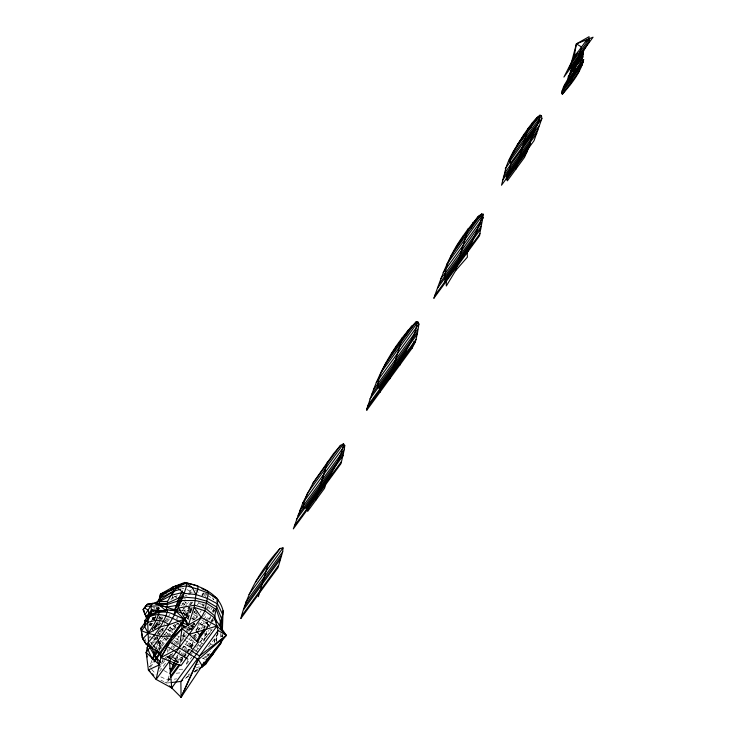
<?xml version="1.0" encoding="UTF-8"?>
<svg xmlns="http://www.w3.org/2000/svg" width="734" height="734" viewBox="0 0 734 734"><rect width="100%" height="100%" fill="white"/><g stroke="black" fill="none" stroke-linecap="round" stroke-linejoin="round"><path stroke-width="0.55" stroke-dasharray="3.67 2.75" d="M158.058 609.651L158.085 607.569L159.379 609.046M155.736 627.57L155.773 625.34M222.209 636.626L222.264 634.424M170.27 658.205L170.316 656.664L168.187 655.93M222.2 637.167L222.255 635.332L219.631 638.919M156.131 616.835L153.672 619.579L153.736 617.45M159.553 651.352L159.792 644.874L161.278 638.259M155.883 627.515L156.223 622.973M202.391 658.526L206.529 656.866L206.713 654.829M154.626 619.533L154.837 617.367M154.287 617.477L153.011 619.221L153.287 617.074L153.011 619.221L152.076 617.367M153.388 619.799L153.727 617.643M216.319 640.865L217.558 633.158M216.218 641.755L217.732 632.708M216.108 602.522L216.493 600.274M206.346 593.182L205.713 596.797L207.704 594.063M157.617 609.734L158.085 607.569L157.241 609.431M167.178 652.306L168.031 649.076M173.536 657.701L182.133 660.435L179.536 662.16L176.674 662.288L176.591 660.059L178.05 654.627M150.534 625.698L151.232 623.359L156.902 626.836M159.113 618.909L160.095 615.633M163.838 625.634L164.288 624.111M164.544 623.258L165.315 620.689M172.068 598.182L172.866 595.531M170.031 627.634L173.848 629.983L176.068 622.588M176.738 620.349L177.279 618.551M181.206 641.755L184.078 632.194L182.757 634.002M187.932 619.34L191.051 608.954L186.5 605.963M190.519 650.443L193.629 640.085M194.437 637.378L195.327 634.405L199.813 637.158M195.996 632.167L198.822 622.744L206.896 627.689M203.997 640.901L207.795 628.24M164.737 682.115L166.664 683.097L169.095 675.886M214.3 642.433L216.723 634.809M154.012 608.954L154.535 607.431L152.727 607.88M153.947 629.231L156.608 622.771M178.83 652.572L179.61 650.526M151.966 660.398L149.424 667.032L153.268 661.765M163.388 658.178L160.599 665.142M155.773 649.15L159.039 641.177M174.564 661.123L177.004 655.37M187.831 660.306L185.84 665.178L191.776 657.049M189.987 605.871L185.546 616.487M153.011 619.221L153.865 617.175M190.996 629.46L194.143 622.992M190.381 604.944L191.565 602.155M202.446 605.871L203.235 604.009M212.832 611.606L214.062 608.752M196.657 618.184L198.116 615.285M209.172 619.221L210.63 616.358M203.813 629.35L208.208 621.129M149.534 624.496L150.562 622.606M151.066 621.661L153.112 617.89M157.92 609.266L159.021 607.33M191.244 629.827L194.914 624.23L193.427 622.661M180.775 661.343L183.317 657.673M183.95 656.756L186.491 653.086M187.124 652.168L194.18 642.278M180.757 661.352L183.298 657.682M183.931 656.765L186.482 653.095M187.115 652.168L194.308 642.112M191.069 607.669L185.977 614.808L185.418 616.661L192.299 607.247M155.883 609.027L157.076 607.394M156.535 609.55L157.847 607.761M157.425 609.257L158.746 607.44M158.425 609.633L159.737 607.835M152.828 619.358L154.149 617.551M149.268 625.607L151.158 623.019M153.672 619.579L155.58 616.964M149.883 625.203L151.232 623.359M153.929 619.67L155.947 616.909M150.47 625.909L152.452 623.203M170.802 599.917L173.343 596.439M157.938 619.037L159.085 617.477M172.591 598.981L174.536 596.329M152.002 629.653L158.874 620.303M159.26 619.716L161.489 616.716M175.903 596.99L177.215 595.191M155.002 627.322L159.03 621.817M159.7 620.9L163.049 616.312M155.25 627.451L160.443 620.331M161.095 619.441L163.049 616.771M160.104 622.175L156.755 626.753L158.14 622.138L160.985 623.882M150.892 636.259L149.617 638.011L149.956 635.947L152.277 638.452M157.92 626.643L160.471 623.148M165.324 620.68L167.288 617.991M167.939 617.101L169.903 614.413M157.186 633.837L161.058 628.533M166.223 621.459L168.169 618.808M156.094 637.121L151.461 643.47L153.957 638.259L154.984 640.296M156.755 636.213L163.379 627.148L161.7 632.763L158.847 631.011M167.352 621.707L169.343 618.991M151.663 645.012L157.737 636.708M158.406 635.782L164.471 627.478M156.562 639.791L157.847 638.029M181.527 605.715L184.179 602.073M189.5 594.788L191.491 592.063M183.619 605.385L186.317 601.687M161.682 647.966L157.709 644.296L163.884 635.837M164.554 634.928L171.187 625.845M176.49 618.569L177.821 616.753M181.803 611.312L183.794 608.587M184.454 607.679L188.436 602.219M165.003 637.745L155.388 650.122M165.655 636.855L174.765 624.368M183.234 612.78L186.491 608.321M189.088 604.761L191.042 602.082M166.994 637.351L157.883 649.829L153.076 645.039M167.655 636.451L177.509 622.955M184.078 613.963L188.675 607.669M190.62 605.009L193.134 601.559M168.031 637.956L159.617 649.471L157.048 644.369M168.673 637.066L172.554 631.754M173.848 629.983L179.032 622.891M184.206 615.808L190.078 607.77M186.271 616.597L192.675 607.816M186.06 617.734L192.051 609.523M202.052 595.834L204.052 593.1L206.731 594.87M150.342 667.261L153.608 662.793M186.298 618.037L190.868 611.78M187.454 618.367L190.078 614.771M197.308 604.871L198.62 603.073M203.878 595.88L205.85 593.173M171.242 643.993L173.875 640.387M193.583 613.404L195.556 610.706M168.526 651.15L169.866 649.315M170.536 648.397L172.545 645.654M173.215 644.736L179.903 635.561M191.959 619.065L198.657 609.89M163.223 660.738L161.397 663.242L164.113 664.958M163.838 659.903L166.269 656.572M172.829 647.59L174.82 644.874M175.481 643.966L178.784 639.433M192.675 620.423L197.299 614.092M203.098 606.156L204.309 604.486M164.792 660.618L159.397 667.995L163.159 670.105M165.462 659.692L167.49 656.921L166.884 655.737L172.224 659.306M173.325 648.939L175.912 645.388M176.564 644.498L179.16 640.947M184.986 632.956L183.041 635.626L187.62 638.433M185.638 632.075L190.179 625.854M194.712 619.643L197.96 615.202M199.951 612.477L201.299 610.624M171.16 659.068L167.49 656.921L168.6 657.196L170.527 654.544M177.628 644.837L178.912 643.067M182.784 637.773L186.005 633.359M186.647 632.479L193.097 623.652M159.535 671.426L166.948 661.279M167.618 660.361L172.875 653.159M181.848 640.874L186.335 634.736M188.895 631.222L194.794 623.148M191.28 629.442L193.868 625.909M207.327 608.559L208.639 606.77M203.511 616.331L205.511 613.587M208.86 609.009L210.19 607.174M177.389 655.535L176.059 657.352L182.537 657.361M178.701 653.728L181.326 650.131M181.986 649.232L190.519 637.552M195.767 630.368L202.979 620.487M203.639 619.588L206.915 615.101M210.86 609.706L212.172 607.908M175.408 661.673L179.261 656.398M179.931 655.48L182.61 651.81M183.28 650.893L191.978 638.984M192.647 638.066L195.327 634.405M198.006 630.735L204.694 621.579M205.364 620.661L208.713 616.083M212.062 611.495L213.401 609.66M172.077 659.6L176.674 662.288L180.702 656.765M181.371 655.847L184.06 652.168M184.729 651.251L192.794 640.213M194.134 638.369L197.501 633.772M200.859 629.176L206.226 621.817M206.905 620.891L210.263 616.294M212.933 612.642L214.924 609.917M181.949 657.068L178.013 662.463L172.27 659.444M182.61 656.168L184.583 653.471M185.234 652.581L193.106 641.791M194.418 640.002L198.363 634.607M202.951 628.322L207.548 622.028M209.474 619.386L210.75 617.643M182.867 657.6L179.536 662.16L173.573 659.453M183.537 656.691L186.207 653.04M186.867 652.122L194.198 642.094M160.838 676.904L167.82 680.033L169.774 677.363M180.179 663.114L183.436 658.655M184.087 657.756L186.702 654.178M187.353 653.288L195.189 642.562M206.263 627.396L210.163 622.056M210.814 621.166L212.768 618.496M206.869 627.754L211.117 621.937M211.731 621.102L214.154 617.78M170.013 678.519L166.664 683.097L169.939 682.712M207.006 627.864L209.685 624.194M210.355 623.276L213.034 619.615M209.098 626.469L211.686 622.909M212.337 622.028L213.64 620.248M190.335 655.59L192.299 652.902M192.95 652.003L208.667 630.488M195.73 651.636L212.209 629.075M198.951 642.589L206.786 636.901L210.823 631.359M208.548 646.975L218.732 633.02M206.529 656.866L210.456 651.48M207.841 656.196L210.3 652.829M206.676 608.137L208.117 606.422M188.987 592.411L191.675 589.356M201.841 595.54L204.052 593.1M188.427 594.503L191.978 590.622M201.997 594.283L203.511 592.87M186.372 677.399L189.133 675.381M194.648 671.344L198.318 668.646M185.463 678.363L189.152 675.904M194.675 672.206L197.437 670.362M188.161 674.858L190.143 673.775M194.106 671.61L198.07 669.445M196.143 667.922L199.272 666.756M197.143 664.665L199.226 663.912M166.618 656.26L168.6 657.196L170.316 656.664M181.757 588.888L183.849 588.283M192.675 635.58L196.895 634.451M181.904 647.278L193.207 645.48M167.82 680.033L176.683 678.84M176.142 673.234L180.417 672.849M179.114 669.307L184.656 669.142M181.353 610.229L188.088 610.495L196.501 613.551M192.748 624.028L194.914 624.23L193.189 622.854M183.491 598.641L185.702 599.054M180.894 635.69L185.262 636.965M183.326 613.624L189.133 616.312M186.913 589.613L193.033 592.255M185.041 595.091L187.014 596.054M167.389 656.783L169.306 657.728L167.425 656.627M160.874 680.143L163.774 681.62M167.49 656.921L171.316 658.939M170.38 654.233L174.169 656.306M164.095 670.637L168.792 673.28M182.61 635.158L185.418 636.754M192.877 618.487L194.739 619.569M209.649 629.341L211.502 630.442M181.784 607.183L192.803 613.945M193.712 614.514L200.116 618.432M183.252 613.184L188.757 616.569M191.51 618.257L193.336 619.368M190.675 624.643L195.253 627.451M197.079 628.57L198.868 629.671M204.254 632.974L207.878 635.194M155.966 607.605L158.727 609.293M187.766 627.12L191.427 629.359M176.986 623.157L178.83 624.285M185.262 628.231L189.84 631.038M200.712 637.708L204.3 639.91M209.805 643.287L213.475 645.535M172.967 625.377L176.72 627.68M200.419 642.222L203.107 643.874M154.911 618.358L153.076 617.23L152.617 618.753L150.984 617.45M188.537 638.993L194.905 642.892M198.492 645.094L202.079 647.296M157.691 623.652L159.581 624.817M166.251 628.91L172.94 633.011M177.536 635.837L179.38 636.965M183.968 639.773L195.785 647.03M196.684 647.581L200.272 649.783M206.951 653.884L208.878 655.067M160.553 629.084L170.508 635.194M175.692 638.369L179.371 640.626M184.867 644.002L193.959 649.572M194.859 650.122L198.446 652.324M204.814 656.233L206.639 657.352M153.241 627.57L156.003 629.267M162.636 633.332L165.453 635.066M174.013 640.314L178.61 643.14M183.197 645.948L189.601 649.884M202.859 658.013L205.382 659.563M169.646 627.442L174.224 630.286M166.783 656.022L168.6 657.196M181.949 602.981L185.592 605.376M207.63 595.457L213.888 599.586L212.41 597.981M173.114 659.903L176.674 662.288M187.069 627.919L189.739 629.726M163.93 637.8L166.6 639.617M168.132 629.515L172.563 632.561M198.492 602.504L203.942 606.256M169.536 655.205L172.178 657.022M173.068 657.627L176.591 660.059M184.537 601.623L189.014 604.844M192.822 610.266L195.473 612.248M201.832 619.799L208.695 625.258L210.566 628.717M186.28 617.349L188.877 619.413M199.015 622.799L204.859 627.497M166.857 637.442L168.526 638.809M183.445 612.697L188.959 617.945M195.492 589.971L199.602 593.558M201.951 603.77L204.309 605.954M190.556 625.313L195.125 629.956M160.572 640.378L164.444 644.186M197.18 626.552L200.198 629.653M155.379 641.791L157.709 644.296M151.654 669.454L156.103 674.307M152.956 645.195L155.947 648.663M204.648 634.405L206.786 636.901M161.214 646.581L159.792 644.874L157.782 639.727M161.196 648.939L156.727 641.066M157.911 631.965L161.26 635.993M159.654 616.698L161.627 619.166M155.599 624.79L156.883 626.469M159.471 629.827L161.407 632.35M149.488 623.781L150.846 625.561M150.47 641.984L152.112 644.7M188.537 626.625L190.106 629.405M154.186 635.928L156.214 640.039M144.818 638.406L146.066 641.388M156.581 636.635L157.388 638.69M150.764 623.386L151.488 625.368M157.223 636.451L157.865 638.562M158.186 639.617L159.792 644.874L158.92 641.644M152.452 628.423L153.443 632.708M153.828 640.121L154.177 642.342M154.874 646.792L155.213 649.012M154.535 625.918L154.966 629.084M155.149 614.11L155.287 617.312M221.98 634.314L222.035 636.552M214.273 639.121L214.328 642.112M214.034 609.816L214.071 612.092M220.613 633.433L220.64 637.993M176.821 597.458L174.839 596.494L176.821 597.458M162.471 618.946L159.627 617.193L162.471 618.946M208.695 625.258L205.098 621.138L208.695 625.258"/><path stroke-width="1.1" d="M222.356 630.974L223.072 610.771C219.026 593.329 200.299 585.86 184.656 582.466L173.132 586.961L160.48 594.118L158.516 601.485M417.261 334.144L418.94 324.052L417.93 322.006L416.343 321.648C392.305 345.879 375.735 377.753 366.706 410.334L411.939 348.402L415.426 341.76L417.261 334.144L369.973 398.892M155.039 611.055L165.856 610.688L167.04 607.036L167.572 601.339L173.398 591.31L173.132 586.961L186.124 582.989L192.244 587.53L195.96 594.577L194.134 607.302L188.464 624.964C175.334 621.57 163.287 609.752 149.185 616.918L147.718 622.349L148.47 642.892L152.048 648.094L159.682 652.994L160.792 652.957L160.902 657.572L156.14 679.427L171.719 687.932L181.078 697.3L202.134 665.701L226.311 635.369L214.374 617.78L204.85 610.862L194.134 607.302L201.373 617.505L216.952 626.01L226.311 635.369L198.4 659.554L181.078 697.3L180.867 681.436L197.492 658.673M589.329 41.049L589.063 36.7L576.41 43.856L571.08 63.849L568.942 68.959L569.602 69.317L583.502 51.077L589.329 41.049L568.942 68.959M444.978 279.755C444.198 264.084 454.337 250.863 462.319 238.311L462.952 236.201L468.173 228.751L455.603 270.644L446.327 285.976L446.217 281.361L445.116 281.397L444.978 279.755L471.769 243.082L480.504 221.549L481.871 216.227L480.247 215.915L472.439 224.457M583.502 51.077C583.402 67.721 564.4 76.831 561.712 92.998L562.345 94.264C571.089 84.3 580.539 72.914 583.668 59.628L581.778 60.427M148.534 615.496L147.58 619.9M282.691 551.766L283.012 547.894L280.067 548.491C261.763 568.345 247.468 592.32 240.807 618.569L278.048 567.575L282.691 551.766L245.78 602.302M462.952 236.201C449.254 254.937 441.446 276.736 433.812 298.353L479.568 235.715C480.467 228.43 482.449 221.365 483.302 214.264L481.678 213.961L478.458 216.227L468.017 229.274M222.017 621.808L222.228 619.597M222.751 614.083L223.072 610.771M344.255 449.694L344.76 445.575L343.54 443.804L340.548 445.364L333.337 453.915L313.014 483.064L302.72 503.129L293.325 528.884L341.035 463.558L344.255 449.694L299.72 510.671M182.326 613.275L175.298 610.826L167.737 609.89C164.609 623.175 155.158 634.552 146.415 644.516L142.607 638.782L140.946 628.194L151.076 614.275L152.25 610.404L165.856 610.688L160.076 605.623L158.801 603.715L154.764 603.045L147.314 604.256L143.075 609.642L146.782 618.597M504.689 172.912C507.515 158.856 516.415 146.644 523.801 134.57C528.682 127.762 533.269 120.367 539.967 115.192L541.444 115.715L541.875 118.559L534.013 140.726L501.515 185.216L504.689 172.912L538.958 125.991M159.48 599.724L160.48 594.118L177.123 587.466L186.555 585.833L197.932 589.219L208.373 593.155L218.09 599.797L214.374 617.78L214.989 619.891M576.41 43.856L574.006 57.307L563.932 77.07L593.054 37.205L576.41 43.856L581.53 47.004L570.245 84.63M201.96 588.668L207.364 591.099L208.373 593.155L204.85 610.862L201.373 617.505L156.14 679.427L148.378 669.949L146.204 652.489L147.8 645.177M534.38 130.542L511.02 162.517L509.277 170.985L506.772 176.197L506.304 178.665L507.359 180.821L524.498 157.37L530.618 143.552L529.939 142.699C532.517 134.194 537.059 126.386 539.738 118.055L538.261 117.532L532.471 123.945M380.047 392.323L380.882 387.57L378.056 387.827L377.45 386.634C378.689 371.954 388.717 359.788 395.993 347.558M158.296 651.278L152.333 659.444L155.388 650.122L160.994 655.756M567.272 80.3L572.676 65.895M157.177 602.385L163.076 594.311L186.124 582.989L186.555 585.833C179.784 608.954 166.967 629.231 152.048 648.094L146.415 644.516L142.185 637.259M321.987 480.183L323.74 474.347M324.382 472.219L325.492 468.521M395.828 359.128L396.507 356.889M461.502 250.991L462.172 248.762M521.828 149.452L522.7 146.534M576.74 62.968L577.41 60.729M185.142 617.395L172.013 636.094L170.178 642.232L160.902 657.572L180.968 665.637L197.896 642.461L198.978 638.855M203.988 662.196L202.134 665.701L198.4 659.554L199.483 655.939L218.108 630.451L216.86 626.221M258.35 596.678L268.635 562.391M308.711 507.809L307.629 511.414L324.556 488.248L325.639 484.633M327.456 461.961L316.088 499.836L315.629 499.542M395.002 350.861L396.543 345.705M389.938 378.781L402.269 337.677M406.251 335.456L407.801 330.3M411.939 348.402L414.022 341.457M471.347 228.1L473.072 222.347M522.388 139.258L523.801 134.57M515.929 169.095L528.177 128.257M530.838 127.698L532.242 123.009M199.061 668.903L205.529 664.435L206.181 662.343M217.42 632.625L218.108 630.451L226.311 635.369L199.483 655.939L191.409 650.994M186.675 621.505L174.619 609.972L179.059 597.815L182.472 590.934M219.237 625.873L222.751 614.642L217.594 603.917L207.135 598.283L195.96 594.577L183.638 593.265L177.123 587.466L171.453 595.219L159.26 601.761L167.572 601.339M399.837 365.229C404.599 350.843 414.93 338.493 417.077 323.18L414.627 323.997L407.242 332.153M213.713 652.333L213.108 654.058L208.465 658.481L206.41 659.196M195.96 594.577L197.932 589.219L197.877 585.86L184.656 582.466M511.02 162.517L509.258 161.957L510.91 157.516L514.965 149.433L522.305 137.864M188.014 625.698L184.344 619.23L173.912 614.56L175.298 610.826M221.769 640.865L220.677 643.69L205.529 664.435M174.187 662.059L169.728 673.812L176.738 664.206M471.769 243.082L467.154 252.707L467.393 257.129L455.603 270.644M181.078 697.3L198.107 659.049M143.928 610.147L144.671 614.129L145.341 614.074L152.553 603.339C162.131 604.394 170.637 610.174 180.234 610.183M327.07 481.192C333.392 469.191 341.438 457.466 343.54 443.804L307.436 493.239L304.711 500.404L303.252 505.845L303.335 508.066L306.197 507.946L308.794 506.221M144.13 624.533L145.708 621.625L147.176 620.872L145.066 622.56L144.635 626.57L148.231 633.359L160.618 636.369L172.013 636.112M203.813 629.35L200.41 635.415L196.639 631.515M577.713 52.233L571.08 63.849L589.402 38.764L585.356 41.774M148.286 618.991L151.076 614.275L158.773 611.22L167.737 609.89M576.429 53.472L574.006 57.307L587.209 39.241M481.394 222.98L445.217 273.287L440.822 278.535M159.801 598.797L157.682 601.88L163.076 594.311L166.251 593.173M307.436 507.121L318.859 490.606L329.428 476.99M307.418 507.13L318.859 490.606L329.401 477.045M146.341 616.872L151.387 609.963L151.03 606.284L145.699 606.045M145.002 622.771L144.809 620.588L152.25 610.404L158.773 611.22L159.315 612.294C156.012 622.184 150.488 631.846 142.607 638.782L140.946 628.194L143.084 626.478M155.379 603.853L167.15 604.559L178.041 600.935L183.638 593.265M151.03 606.284L160.076 605.623L167.04 607.036L176.454 605.449L182.601 597.026L195.657 598.109L206.749 601.155L216.906 607.192L221.558 618.606L221.861 629.827M148.341 645.957L147.094 647.663L151.892 658.462M571.804 68.409L583.025 53.059M147.195 656.967L146.204 652.489L150.993 645.929M570.41 71.638L583.071 54.307M517.286 144.726L537.481 117.082M513.259 151.773L539.967 115.192M509.203 159.856L541.444 115.715M563.565 87.162L583.668 59.628M509.258 161.957L539.169 121.009M505.267 168.673L510.286 161.81M523.571 143.616L541.875 118.559M561.996 91.126L583.374 61.858M561.712 92.998L582.145 65.023M562.345 94.264L579.355 70.978M160.673 662.417L154.103 654.994L157.25 650.682M503.35 177.077L537.912 129.753M502.405 180.39L536.811 133.294M506.772 176.197L530.618 143.552M456.309 246.541L478.458 216.227M153.911 660.894L185.629 617.468M154.259 661.894L185.647 618.927M450.905 256.102L481.678 213.961M506.744 179.546L527.287 151.424M446.694 264.396L483.302 214.264M443.134 272.699L483.367 217.631M439.538 283.407L481.082 226.522M437.758 287.856L480.807 228.916M391.415 353.816L411.811 325.896M434.858 295.444L480.027 233.595M457.447 264.506L445.116 281.397L446.217 281.361M384.91 364.679L416.343 321.648M380.735 372.936L417.93 322.006M376.221 382.542L418.94 324.052M373.789 389.314L417.71 329.181M174.233 663.279L173.059 664.894L169.545 662.453M371.964 394.14L417.316 332.052M176.004 663.197L171.361 669.546L169.554 668.399M379.166 388.093L406.251 351.017M367.413 406.012L416.141 339.291M170.426 676.464L178.876 664.894M196.492 640.773L204.96 629.176M366.624 408.572L415.426 341.76M170.673 677.601L180.05 664.775M197.024 641.525L206.337 628.781M313.014 483.064L340.548 445.364M302.72 503.129L344.76 445.575M169.554 685.859L171.719 687.932L216.952 626.01L214.374 617.78M298.022 515.332L343.567 452.97M296.389 519.589L343.154 455.557M306.197 507.946L331.52 473.274M294.481 525.81L341.383 461.603M255.404 582.245L280.067 548.491M248.964 594.512L283.012 547.894M244.596 606.266L281.507 555.73M243.569 609.688L280.48 559.152M242.156 615.23L278.204 565.877M200.786 633.763L202.767 631.212L199.226 635.782M170.93 589.356L173.132 586.961L177.151 585.805M145.525 606.697L144.387 607.844L148.185 610.174L148.864 613.413L150.011 614.945M149.185 616.918C156.067 611.606 166.159 610.349 173.912 614.56M143.075 609.642L147.314 604.256L153.342 603.715M182.702 680.097L180.867 681.436L171.031 682.592M180.711 589.191L173.398 591.31L159.544 600.586L154.764 603.045M201.373 617.505L181.968 628.726L171.261 638.626L160.902 657.572L179.371 647.874L181.968 628.726L181.72 624.295L184.344 619.23L169.178 624.643L160.159 626.882L148.231 633.359L141.561 630.781L147.718 622.349L156.186 620.193L163.425 621.239L169.178 624.643M173.398 591.31L160.572 597.916L158.801 603.715L167.095 603.311L179.059 597.815L182.381 598.439M151.865 647.828L159.306 664.885L148.378 669.949L149.919 671.491M173.472 589.026L177.454 587.677M198.4 659.554L170.178 642.232L181.968 628.726L189.262 634.332L216.952 626.01M171.453 595.219L181.546 592.696L183.803 592.769M200.171 667.747L202.033 667.279L214.897 649.673L220.677 643.69L220.668 641.406M170.233 610.33L174.619 609.972L181.491 600.568L195.372 600.513L206.694 603.247L216.493 609.78L220.53 622.028L220.576 628.873M178.041 600.935L181.344 600.788M156.204 650.168L159.682 652.994L160.792 652.957M176.454 605.449L179.83 605.55M165.856 610.688L151.387 609.963L153.966 611.092L152.25 610.404M213.108 595.935L216.879 598.026M160.48 594.118L163.04 595.687M168.637 647.36L187.895 659.178M186.179 627.313L181.72 624.295L184.463 627.946M189.262 634.332L197.896 642.461M146.204 652.489L159.306 664.885M152.213 673.812L153.755 675.353M144.671 614.129L146.662 616.404M144.809 620.588L145.708 621.625M158.186 651.26L159.682 652.994M188.464 624.964L178.701 608L194.602 605.183L205.575 608.394L214.723 615.817L216.493 622.285M148.039 644.351L154.103 654.994M145.341 614.074L146.727 618.028M151.076 614.275L151.268 615.266M169.481 661.426L171.719 687.932M576.016 65.381L568.134 77.098L582.97 56.784L576.025 65.381"/></g></svg>
